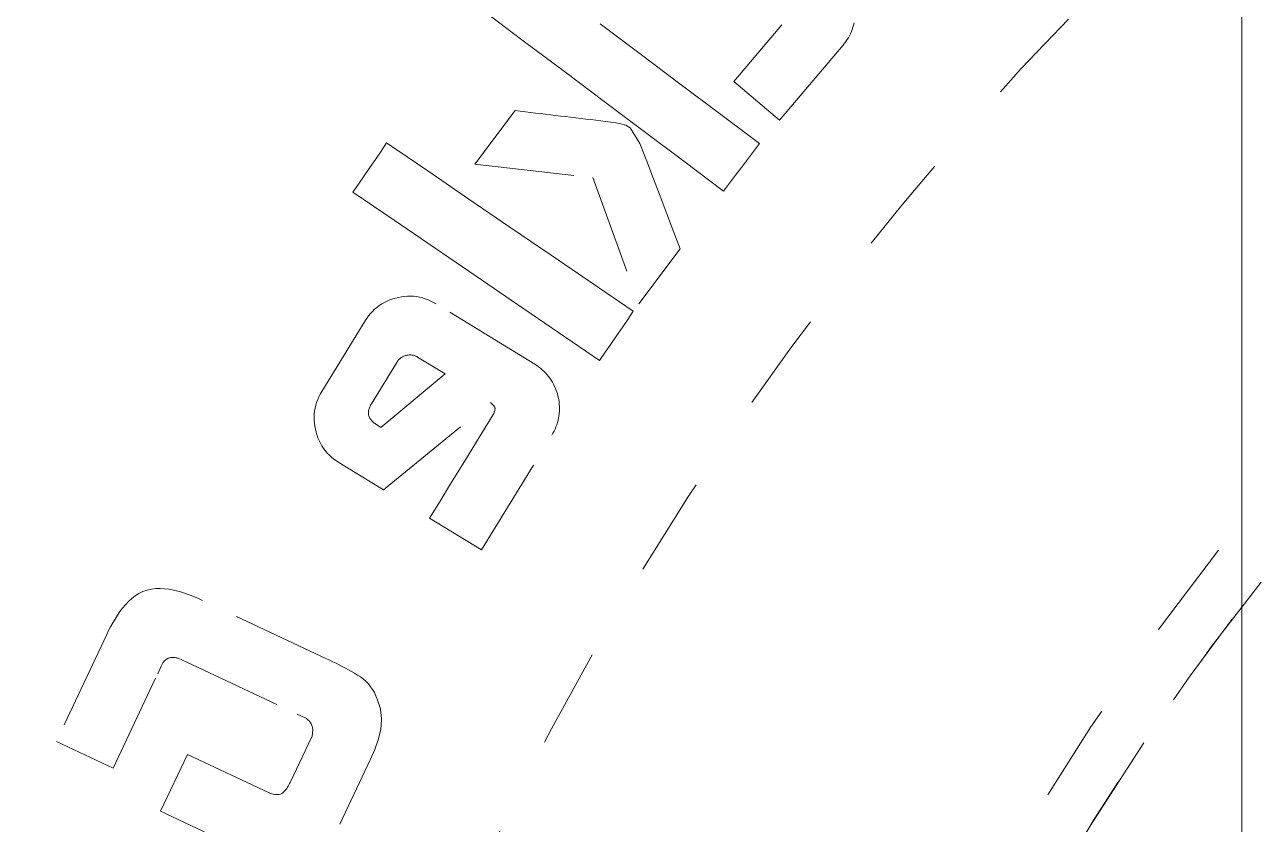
# Model space of a CAD drawing. Header units: millimetres. Extents: x -50460 to 50460, y -35640 to 35640.
# Drawn here: x -33426.97 to -33414.56, y 25858.36 to 25866.4 of the extents above; entities that cross this region are included whole.
import ezdxf

# ---------------------------------------------------------------- set-up
doc = ezdxf.new("R2010")
doc.units = ezdxf.units.MM
doc.linetypes.add('虚线', pattern=[2, 1, -1])
for name, color, linetype, lineweight in [('EB0', 7, 'Continuous', 15), ('尺寸线层', 4, 'Continuous', 18), ('粗实线层', 7, 'Continuous', 15), ('粗实线层_1', 7, 'Continuous', 15), ('细实线层', 3, 'Continuous', 18), ('虚线层', 100, '虚线', 18)]:
    doc.layers.add(name, color=color, linetype=linetype, lineweight=lineweight)

# ---------------------------------------------------------------- blocks, each defined once
blk = doc.blocks.new('*X1021')
at = {"layer": '虚线层', "linetype": '虚线', "lineweight": 18}
for p, q in [((13.89538383483887, 64.58030700683594), (14.29501724243164, 64.27989196777344)), ((15.45441246032715, 64.15865135192871), (15.0546703338623, 64.45892143249512)), ((16.87769115644915, 64.4512574268083), (16.3952616553579, 63.88206002984589)), ((16.87769115644915, 64.4512574268083), (16.87769115644915, 64.4512574268083)), ((17.57736968994141, 64.38203048706055), (17.58550071716309, 64.40341377258301)), ((17.58550071716309, 64.40341377258301), (17.59266090393066, 64.42514991760254)), ((17.59266090393066, 64.42514991760254), (17.59890747070312, 64.44715881347656)), ((17.59890747070312, 64.44715881347656), (17.60413932800293, 64.46942710876465)), ((14.29501724243164, 64.27989196777344), (14.69501686096191, 63.97996139526367)), ((17.50764083862305, 64.26432609558105), (17.52152824401855, 64.2824935913086)), ((17.52152824401855, 64.2824935913086), (17.53455924987793, 64.3012809753418)), ((17.53455924987793, 64.3012809753418), (17.54664421081543, 64.32071304321289)), ((17.54664421081543, 64.32071304321289), (17.55785369873047, 64.34066963195801)), ((17.55785369873047, 64.34066963195801), (17.56814384460449, 64.36110496520996)), ((17.56814384460449, 64.36110496520996), (17.57736968994141, 64.38203048706055)), ((15.85428237915039, 63.85854911804199), (15.45441246032715, 64.15865135192871)), ((16.85426382455626, 63.49290601682878), (17.49330937770719, 64.24648519253242)), ((17.49330902099609, 64.24648475646973), (17.50764083862305, 64.26432609558105)), ((17.49330937770719, 64.24648519253242), (17.49330937770719, 64.24648519253242)), ((14.69501686096191, 63.97996139526367), (15.09475898742676, 63.67969131469727)), ((16.25398063659668, 63.55821800231934), (15.85428237915039, 63.85854911804199)), ((16.3952616553579, 63.88206002984589), (16.85426382455626, 63.49290601682878)), ((16.3952616553579, 63.88206002984589), (16.3952616553579, 63.88206002984589)), ((15.09475898742676, 63.67969131469727), (15.49462890625, 63.37959098815918)), ((14.20167474843038, 63.58898451625646), (13.79646867468546, 63.0492882038925)), ((14.20167474843038, 63.58898451625646), (14.20167474843038, 63.58898451625646)), ((14.25221824645996, 63.58272361755371), (14.20167541503906, 63.58898544311523)), ((14.30277252197266, 63.57654762268066), (14.25221824645996, 63.58272361755371)), ((14.35333633422852, 63.57046699523926), (14.30277252197266, 63.57654762268066)), ((14.40389251708984, 63.56430816650391), (14.35333633422852, 63.57046699523926)), ((14.45444488525391, 63.5581169128418), (14.40389251708984, 63.56430816650391)), ((14.50501823425293, 63.55210876464844), (14.45444488525391, 63.5581169128418)), ((14.55558776855469, 63.54606437683105), (14.50501823425293, 63.55210876464844)), ((14.60614585876465, 63.53992462158203), (14.55558776855469, 63.54606437683105)), ((14.6567268371582, 63.53397750854492), (14.60614585876465, 63.53992462158203)), ((16.65373611450195, 63.25796508789062), (16.25398063659668, 63.55821800231934)), ((14.70729637145996, 63.52793502807617), (14.6567268371582, 63.53397750854492)), ((14.75787925720215, 63.52199363708496), (14.70729637145996, 63.52793502807617)), ((14.80847358703613, 63.51617050170898), (14.75787925720215, 63.52199363708496)), ((14.85903739929199, 63.51007461547852), (14.80847358703613, 63.51617050170898)), ((14.90961456298828, 63.50409126281738), (14.85903739929199, 63.51007461547852)), ((14.96021270751953, 63.49828338623047), (14.90961456298828, 63.50409126281738)), ((15.01075172424316, 63.49200439453125), (14.96021270751953, 63.49828338623047)), ((15.06124305725098, 63.48533630371094), (15.01075172424316, 63.49200439453125)), ((15.11176109313965, 63.47887229919434), (15.06124305725098, 63.48533630371094)), ((15.1622371673584, 63.47209167480469), (15.11176109313965, 63.47887229919434)), ((15.21260452270508, 63.46455192565918), (15.1622371673584, 63.47209167480469)), ((15.26262092590332, 63.45497512817383), (15.21260452270508, 63.46455192565918)), ((15.31157493591309, 63.44079399108887), (15.26262092590332, 63.45497512817383)), ((15.35612106323242, 63.41631698608398), (15.31157493591309, 63.44079399108887)), ((15.45299911499023, 63.25652885437012), (15.35612106323242, 63.41631698608398)), ((15.35612160310848, 63.41631640345804), (15.35612160310848, 63.41631640345804)), ((16.85426382455626, 63.49290601682878), (16.85426382455626, 63.49290601682878)), ((15.49462890625, 63.37959098815918), (15.89432716369629, 63.07925987243652)), ((12.8532600402832, 63.18086814880371), (12.79673957824707, 63.09861373901367)), ((12.9090690612793, 63.26359367370605), (12.8532600402832, 63.18086814880371)), ((12.90906903952418, 63.26359410077566), (12.90906903952418, 63.26359410077566)), ((13.32224655151367, 62.98223114013672), (12.9090690612793, 63.26359367370605)), ((15.5230598449707, 63.0811939239502), (15.45299911499023, 63.25652885437012)), ((16.5340461730957, 63.09816741943359), (16.59421539306641, 63.17782592773438)), ((16.59421539306641, 63.17782592773438), (16.65373611450195, 63.25796508789062)), ((16.65373548596108, 63.2579649934778), (16.65373548596108, 63.2579649934778)), ((12.79673957824707, 63.09861373901367), (12.74039840698242, 63.01624298095703)), ((13.79646867468546, 63.0492882038925), (14.98041661395109, 62.91609948371843)), ((13.79646867468546, 63.0492882038925), (13.79646867468546, 63.0492882038925)), ((15.58982849121094, 62.90457344055176), (15.5230598449707, 63.0811939239502)), ((15.89432716369629, 63.07925987243652), (16.29408264160156, 62.77900695800781)), ((16.47390937805176, 63.01848602294922), (16.5340461730957, 63.09816741943359)), ((12.68426704406738, 62.9337272644043), (12.62829780578613, 62.85109901428223)), ((12.74039840698242, 63.01624298095703), (12.68426704406738, 62.9337272644043)), ((13.73484230041504, 62.70001411437988), (13.32224655151367, 62.98223114013672)), ((14.98041661395109, 62.91609948371843), (15.44419101742096, 61.6471190064949)), ((14.98041661395109, 62.91609948371843), (14.98041661395109, 62.91609948371843)), ((16.35406684875488, 62.85880088806152), (16.41391563415527, 62.93869781494141)), ((16.41391563415527, 62.93869781494141), (16.47390937805176, 63.01848602294922)), ((12.62829780578613, 62.85109901428223), (12.57154273986816, 62.76901626586914)), ((15.65628623962402, 62.72783470153809), (15.58982849121094, 62.90457344055176)), ((16.29408264160156, 62.77900695800781), (16.35406684875488, 62.85880088806152)), ((12.57154192455346, 62.76901709426602), (12.57154192455346, 62.76901709426602)), ((12.57154273986816, 62.76901626586914), (12.98472023010254, 62.48765563964844)), ((14.14790344238281, 62.41848182678223), (13.73484230041504, 62.70001411437988)), ((15.72318458557129, 62.55125999450684), (15.65628623962402, 62.72783470153809)), ((16.2940825575497, 62.77900620822766), (16.2940825575497, 62.77900620822766)), ((15.79054641723633, 62.37486267089844), (15.72318458557129, 62.55125999450684)), ((12.98472023010254, 62.48765563964844), (13.39731407165527, 62.2054386138916)), ((14.56092834472656, 62.13689613342285), (14.14790344238281, 62.41848182678223)), ((15.85807418823242, 62.19852828979492), (15.79054641723633, 62.37486267089844)), ((13.39731407165527, 62.2054386138916), (13.81037521362305, 61.92390441894531)), ((15.44419101742096, 61.6471190064949), (15.85807388076501, 62.19852898480167)), ((15.85807388076501, 62.19852898480167), (15.85807388076501, 62.19852898480167)), ((14.97389793395996, 61.8552303314209), (14.56092834472656, 62.13689613342285)), ((13.81037521362305, 61.92390441894531), (14.2234001159668, 61.64231872558594)), ((15.38672637939453, 61.57335472106934), (14.97389793395996, 61.8552303314209)), ((12.91496658325195, 61.67527389526367), (12.88773536682129, 61.66213607788086)), ((12.94288444519043, 61.6868724822998), (12.91496658325195, 61.67527389526367)), ((12.97136878967285, 61.69698524475098), (12.94288444519043, 61.6868724822998)), ((13.00034141540527, 61.70560455322266), (12.97136878967285, 61.69698524475098)), ((13.02972602844238, 61.71272087097168), (13.00034141540527, 61.70560455322266)), ((13.05944442749023, 61.71825218200684), (13.02972602844238, 61.71272087097168)), ((13.08942985534668, 61.72204971313477), (13.05944442749023, 61.71825218200684)), ((13.11958885192871, 61.72417068481445), (13.08942985534668, 61.72204971313477)), ((13.14981842041016, 61.72467231750488), (13.11958885192871, 61.72417068481445)), ((13.18000984191895, 61.72330284118652), (13.14981842041016, 61.72467231750488)), ((13.21005439758301, 61.71994400024414), (13.18000984191895, 61.72330284118652)), ((13.23983955383301, 61.71473121643066), (13.21005439758301, 61.71994400024414)), ((13.26921653747559, 61.70761871337891), (13.23983955383301, 61.71473121643066)), ((13.29805946350098, 61.69858551025391), (13.26921653747559, 61.70761871337891)), ((13.32636260986328, 61.68792915344238), (13.29805946350098, 61.69858551025391)), ((13.35401916503906, 61.67572593688965), (13.32636260986328, 61.68792915344238)), ((13.38083839416504, 61.66182327270508), (13.35401916503906, 61.67572593688965)), ((12.74658966064453, 61.54974365234375), (12.72750663757324, 61.52629280090332)), ((12.76719093322754, 61.57187080383301), (12.74658966064453, 61.54974365234375)), ((12.78911781311035, 61.59268188476562), (12.76719093322754, 61.57187080383301)), ((12.81216049194336, 61.61224746704102), (12.78911781311035, 61.59268188476562)), ((12.83626556396484, 61.63049125671387), (12.81216049194336, 61.61224746704102)), ((12.8614501953125, 61.64721870422363), (12.83626556396484, 61.63049125671387)), ((12.88773536682129, 61.66213607788086), (12.8614501953125, 61.64721870422363)), ((13.4071159362793, 61.64686393737793), (13.38083839416504, 61.66182327270508)), ((14.39713768220099, 61.04035609174753), (13.40711599022325, 61.64686368394177)), ((13.40711599022325, 61.64686368394177), (13.40711599022325, 61.64686368394177)), ((14.2234001159668, 61.64231872558594), (14.63637161254883, 61.36065292358398)), ((15.33170318603516, 61.4901123046875), (15.38672637939453, 61.57335472106934)), ((15.38672630632936, 61.57335548906121), (15.38672630632936, 61.57335548906121)), ((15.44419101742096, 61.6471190064949), (15.44419101742096, 61.6471190064949)), ((12.69345004661591, 61.4763647685395), (12.25830904878967, 60.76616954077326)), ((12.69345004661591, 61.4763647685395), (12.69345004661591, 61.4763647685395)), ((12.70999908447266, 61.50166702270508), (12.69345092773438, 61.47636413574219)), ((12.72750663757324, 61.52629280090332), (12.70999908447266, 61.50166702270508)), ((15.27497673034668, 61.40799140930176), (15.33170318603516, 61.4901123046875)), ((14.63637161254883, 61.36065292358398), (15.0492000579834, 61.07877922058105)), ((15.16159629821777, 61.24371528625488), (15.21805572509766, 61.32600402832031)), ((15.21805572509766, 61.32600402832031), (15.27497673034668, 61.40799140930176)), ((15.10561752319336, 61.16109657287598), (15.16159629821777, 61.24371528625488)), ((12.75679061061237, 60.64426064706277), (13.01102054554212, 61.05901118936163)), ((13.01102054554212, 61.05901118936163), (13.01102054554212, 61.05901118936163)), ((13.01102066040039, 61.05901145935059), (13.01608085632324, 61.06627655029297)), ((13.01608085632324, 61.06627655029297), (13.02127456665039, 61.07343101501465)), ((13.02127456665039, 61.07343101501465), (13.0267333984375, 61.08036613464355)), ((13.0267333984375, 61.08036613464355), (13.03258514404297, 61.08697509765625)), ((13.03258514404297, 61.08697509765625), (13.03886604309082, 61.09320068359375)), ((13.03886604309082, 61.09320068359375), (13.0455322265625, 61.09902763366699)), ((13.0455322265625, 61.09902763366699), (13.05253982543945, 61.10444641113281)), ((13.05253982543945, 61.10444641113281), (13.05985069274902, 61.10943984985352)), ((13.05985069274902, 61.10943984985352), (13.06744003295898, 61.11398696899414)), ((13.06744003295898, 61.11398696899414), (13.07528495788574, 61.1180591583252)), ((13.07528495788574, 61.1180591583252), (13.08336067199707, 61.12164497375488)), ((13.08336067199707, 61.12164497375488), (13.09163475036621, 61.12476348876953)), ((13.09163475036621, 61.12476348876953), (13.10006713867188, 61.12744903564453)), ((13.10006713867188, 61.12744903564453), (13.10862159729004, 61.12973403930664)), ((13.10862159729004, 61.12973403930664), (13.11726951599121, 61.13161849975586)), ((13.11726951599121, 61.13161849975586), (13.12599563598633, 61.13305854797363)), ((13.12599563598633, 61.13305854797363), (13.13478088378906, 61.13400840759277)), ((13.13478088378906, 61.13400840759277), (13.14361190795898, 61.13442611694336)), ((13.14361190795898, 61.13442611694336), (13.15245628356934, 61.1342945098877)), ((13.15245628356934, 61.1342945098877), (13.16128158569336, 61.13360404968262)), ((13.16128158569336, 61.13360404968262), (13.17005348205566, 61.13234901428223)), ((13.17005348205566, 61.13234901428223), (13.1787223815918, 61.1305103302002)), ((13.1787223815918, 61.1305103302002), (13.18722534179688, 61.12807083129883)), ((13.18722534179688, 61.12807083129883), (13.19550514221191, 61.1250114440918)), ((13.19550514221191, 61.1250114440918), (13.20355415344238, 61.12140083312988)), ((13.20355415344238, 61.12140083312988), (13.21144866943359, 61.1174144744873)), ((13.21144866943359, 61.1174144744873), (13.21926307678223, 61.11324119567871)), ((13.21926349564455, 61.11324112428701), (13.21926349564455, 61.11324112428701)), ((13.21926349564455, 61.11324112428701), (13.49648692297342, 60.94360988784319)), ((15.04919919135864, 61.07877848255157), (15.04919919135864, 61.07877848255157)), ((15.0492000579834, 61.07877922058105), (15.10561752319336, 61.16109657287598)), ((13.49648692297342, 60.94360988784319), (12.8531029750302, 60.40695045183384)), ((13.49648692297342, 60.94360988784319), (13.49648692297342, 60.94360988784319)), ((14.39713768220099, 61.04035609174753), (14.39713768220099, 61.04035609174753)), ((14.41667556762695, 61.02766227722168), (14.39713859558105, 61.04035568237305)), ((14.43589210510254, 61.01451873779297), (14.41667556762695, 61.02766227722168)), ((14.45448875427246, 61.00051116943359), (14.43589210510254, 61.01451873779297)), ((14.47236251831055, 60.98556327819824), (14.45448875427246, 61.00051116943359)), ((14.48950958251953, 60.96978759765625), (14.47236251831055, 60.98556327819824)), ((14.50590896606445, 60.9532470703125), (14.48950958251953, 60.96978759765625)), ((14.52152442932129, 60.93596839904785), (14.50590896606445, 60.9532470703125)), ((14.53632164001465, 60.9179801940918), (14.52152442932129, 60.93596839904785)), ((14.55027961730957, 60.89932823181152), (14.53632164001465, 60.9179801940918)), ((14.56335639953613, 60.88005065917969), (14.55027961730957, 60.89932823181152)), ((14.57548713684082, 60.86016654968262), (14.56335639953613, 60.88005065917969)), ((14.58661651611328, 60.83970260620117), (14.57548713684082, 60.86016654968262)), ((14.59672355651855, 60.8187141418457), (14.58661651611328, 60.83970260620117)), ((14.60581016540527, 60.79726982116699), (14.59672355651855, 60.8187141418457)), ((12.21743392944336, 60.68535804748535), (12.20697975158691, 60.65700721740723)), ((12.2296314239502, 60.71300506591797), (12.21743392944336, 60.68535804748535)), ((12.24347877502441, 60.73984336853027), (12.2296314239502, 60.71300506591797)), ((12.25830841064453, 60.76616859436035), (12.24347877502441, 60.73984336853027)), ((12.25830904878967, 60.76616954077326), (12.25830904878967, 60.76616954077326)), ((14.61394500732422, 60.77544212341309), (14.60581016540527, 60.79726982116699)), ((14.6212043762207, 60.75330924987793), (14.61394500732422, 60.77544212341309)), ((14.62760162353516, 60.73091316223145), (14.6212043762207, 60.75330924987793)), ((14.63311004638672, 60.70828056335449), (14.62760162353516, 60.73091316223145)), ((14.63768005371094, 60.68543815612793), (14.63311004638672, 60.70828056335449)), ((14.6412410736084, 60.66242408752441), (14.63768005371094, 60.68543815612793)), ((12.18594169616699, 60.56895065307617), (12.18268013000488, 60.53891181945801)), ((12.19117164611816, 60.59870719909668), (12.18594169616699, 60.56895065307617)), ((12.19823837280273, 60.62808609008789), (12.19117164611816, 60.59870719909668)), ((12.20697975158691, 60.65700721740723), (12.19823837280273, 60.62808609008789)), ((12.7269115447998, 60.54918479919434), (12.72697257995605, 60.55838203430176)), ((12.72697257995605, 60.55838203430176), (12.72771453857422, 60.56754112243652)), ((12.72771453857422, 60.56754112243652), (12.72908401489258, 60.57662963867188)), ((12.72908401489258, 60.57662963867188), (12.73103141784668, 60.58561325073242)), ((12.73103141784668, 60.58561325073242), (12.73350715637207, 60.59446334838867)), ((12.73350715637207, 60.59446334838867), (12.73647689819336, 60.60315895080566)), ((12.73647689819336, 60.60315895080566), (12.73990631103516, 60.6116771697998)), ((12.73990631103516, 60.6116771697998), (12.74374961853027, 60.62000465393066)), ((12.74374961853027, 60.62000465393066), (12.74791717529297, 60.62817764282227)), ((12.74791717529297, 60.62817764282227), (12.75230026245117, 60.63624382019043)), ((12.75230026245117, 60.63624382019043), (12.75679016113281, 60.64426040649414)), ((12.75679061061237, 60.64426064706277), (12.75679061061237, 60.64426064706277)), ((12.87739798588154, 59.77918472515375), (13.9528860552964, 60.65510663404712)), ((13.9528860552964, 60.65510663404712), (13.9528860552964, 60.65510663404712)), ((13.9528865814209, 60.65510749816895), (13.95652389526367, 60.65203857421875)), ((13.95652389526367, 60.65203857421875), (13.9598503112793, 60.64862060546875)), ((13.9598503112793, 60.64862060546875), (13.96318244934082, 60.64520263671875)), ((13.96318244934082, 60.64520263671875), (13.96661949157715, 60.64189910888672)), ((13.96661949157715, 60.64189910888672), (13.97012710571289, 60.63867950439453)), ((13.97012710571289, 60.63867950439453), (13.97366905212402, 60.63550758361816)), ((13.97366905212402, 60.63550758361816), (13.97720146179199, 60.63232803344727)), ((13.97720146179199, 60.63232803344727), (13.98068046569824, 60.62907600402832)), ((13.98068046569824, 60.62907600402832), (13.98406600952148, 60.62569046020508)), ((13.98406600952148, 60.62569046020508), (13.98730087280273, 60.62211036682129)), ((13.98730087280273, 60.62211036682129), (13.99029350280762, 60.61831855773926)), ((13.99098205566406, 60.5588207244873), (13.98909187316895, 60.5544605255127)), ((13.99029350280762, 60.61831855773926), (13.9929313659668, 60.61430931091309)), ((13.99269676208496, 60.56325340270996), (13.99098205566406, 60.5588207244873)), ((13.99421691894531, 60.56776428222656), (13.99269676208496, 60.56325340270996)), ((13.9929313659668, 60.61430931091309), (13.99509811401367, 60.61007881164551)), ((13.99552345275879, 60.57234954833984), (13.99421691894531, 60.56776428222656)), ((13.99509811401367, 60.61007881164551), (13.9966926574707, 60.60562324523926)), ((13.99660110473633, 60.57700538635254), (13.99552345275879, 60.57234954833984)), ((13.99743270874023, 60.58172798156738), (13.99660110473633, 60.57700538635254)), ((13.9966926574707, 60.60562324523926), (13.99770355224609, 60.60097503662109)), ((13.99800109863281, 60.58651733398438), (13.99743270874023, 60.58172798156738)), ((13.99770355224609, 60.60097503662109), (13.99820899963379, 60.59619903564453)), ((13.99828338623047, 60.59135818481445), (13.99800109863281, 60.58651733398438)), ((13.99820899963379, 60.59619903564453), (13.99828338623047, 60.59135818481445)), ((14.64376831054688, 60.63927268981934), (14.6412410736084, 60.66242408752441)), ((14.64356231689453, 60.5462474822998), (14.64545059204102, 60.56945037841797)), ((14.64533805847168, 60.61602783203125), (14.64376831054688, 60.63927268981934)), ((14.64597320556641, 60.59273147583008), (14.64533805847168, 60.61602783203125)), ((14.64545059204102, 60.56945037841797), (14.64597320556641, 60.59273147583008)), ((12.18268013000488, 60.53891181945801), (12.18134307861328, 60.50872230529785)), ((12.18134307861328, 60.50872230529785), (12.18190956115723, 60.478515625)), ((12.18190956115723, 60.478515625), (12.18434143066406, 60.44840240478516)), ((12.18434143066406, 60.44840240478516), (12.18838691711426, 60.41845512390137)), ((12.72758102416992, 60.54000663757324), (12.7269115447998, 60.54918479919434)), ((12.72903060913086, 60.53092956542969), (12.72758102416992, 60.54000663757324)), ((12.73130035400391, 60.52202987670898), (12.72903060913086, 60.53092956542969)), ((12.73436164855957, 60.51336097717285), (12.73130035400391, 60.52202987670898)), ((12.73811531066895, 60.50496101379395), (12.73436164855957, 60.51336097717285)), ((12.74246788024902, 60.49685668945312), (12.73811531066895, 60.50496101379395)), ((12.74735641479492, 60.48907661437988), (12.74246788024902, 60.49685668945312)), ((12.75274276733398, 60.48163223266602), (12.74735641479492, 60.48907661437988)), ((12.75858879089355, 60.47454452514648), (12.75274276733398, 60.48163223266602)), ((12.76485443115234, 60.46782112121582), (12.75858879089355, 60.47454452514648)), ((12.77149391174316, 60.46146583557129), (12.76485443115234, 60.46782112121582)), ((12.7784595489502, 60.45547866821289), (12.77149391174316, 60.46146583557129)), ((12.78570175170898, 60.44985008239746), (12.7784595489502, 60.45547866821289)), ((12.79315567016602, 60.44450378417969), (12.78570175170898, 60.44985008239746)), ((12.80075073242188, 60.43934631347656), (12.79315567016602, 60.44450378417969)), ((12.80841827392578, 60.43428230285645), (12.80075073242188, 60.43934631347656)), ((12.80841750865511, 60.43428233903978), (12.80841750865511, 60.43428233903978)), ((12.8531029750302, 60.40695045183384), (12.80841750865511, 60.43428233903978)), ((13.97544479370117, 60.52929306030273), (13.86983871459961, 60.3568229675293)), ((13.97786712646484, 60.53342437744141), (13.97544479370117, 60.52929306030273)), ((13.97544570823084, 60.52929318502356), (13.97544570823084, 60.52929318502356)), ((13.98026275634766, 60.53756713867188), (13.97786712646484, 60.53342437744141)), ((13.98260879516602, 60.5417308807373), (13.98026275634766, 60.53756713867188)), ((13.98487854003906, 60.54592704772949), (13.98260879516602, 60.5417308807373)), ((13.9870491027832, 60.55016708374023), (13.98487854003906, 60.54592704772949)), ((13.98909187316895, 60.5544605255127), (13.9870491027832, 60.55016708374023)), ((14.61008262634277, 60.41101264953613), (14.61831474304199, 60.43282508850098)), ((14.61831474304199, 60.43282508850098), (14.62566375732422, 60.45493125915527)), ((14.62566375732422, 60.45493125915527), (14.63179397583008, 60.47738265991211)), ((14.63179397583008, 60.47738265991211), (14.63664054870605, 60.50016021728516)), ((14.63664054870605, 60.50016021728516), (14.6405200958252, 60.52314567565918)), ((14.6405200958252, 60.52314567565918), (14.64356231689453, 60.5462474822998)), ((12.18838691711426, 60.41845512390137), (12.19389533996582, 60.38874626159668)), ((12.19389533996582, 60.38874626159668), (12.20097923278809, 60.35938262939453)), ((12.20097923278809, 60.35938262939453), (12.20963096618652, 60.3304328918457)), ((12.20963096618652, 60.3304328918457), (12.21972274780273, 60.30194664001465)), ((12.8531029750302, 60.40695045183384), (12.8531029750302, 60.40695045183384)), ((13.86983871459961, 60.3568229675293), (13.76431083679199, 60.18430328369141)), ((13.86221360410855, 59.17571400931774), (14.56807043707522, 60.32799166658515)), ((14.56807043707522, 60.32799166658515), (14.56807043707522, 60.32799166658515)), ((14.56807136535645, 60.3279914855957), (14.57977104187012, 60.34814643859863)), ((14.57977104187012, 60.34814643859863), (14.59092330932617, 60.36858177185059)), ((14.59092330932617, 60.36858177185059), (14.60103034973145, 60.3895435333252)), ((14.60103034973145, 60.3895435333252), (14.61008262634277, 60.41101264953613)), ((12.21972274780273, 60.30194664001465), (12.23138236999512, 60.27407836914062)), ((12.23138236999512, 60.27407836914062), (12.24477958679199, 60.24699974060059)), ((12.24477958679199, 60.24699974060059), (12.25976371765137, 60.22075462341309)), ((12.25976371765137, 60.22075462341309), (12.27627182006836, 60.19544982910156)), ((12.27627182006836, 60.19544982910156), (12.29441452026367, 60.17129135131836)), ((13.76431083679199, 60.18430328369141), (13.6585521697998, 60.01192474365234)), ((12.29441452026367, 60.17129135131836), (12.31406211853027, 60.14833450317383)), ((12.31406211853027, 60.14833450317383), (12.33501815795898, 60.1265697479248)), ((12.33501815795898, 60.1265697479248), (12.35721969604492, 60.1060676574707)), ((12.35721969604492, 60.1060676574707), (12.38064765930176, 60.08698272705078)), ((12.38064765930176, 60.08698272705078), (12.40524673461914, 60.0694694519043)), ((12.40524673461914, 60.0694694519043), (12.43054389953613, 60.05293655395508)), ((12.43054332210158, 60.05293743665243), (12.87739798588154, 59.77918472515375)), ((12.43054332210158, 60.05293743665243), (12.43054332210158, 60.05293743665243)), ((13.6585521697998, 60.01192474365234), (13.55273818969727, 59.83957862854004)), ((13.55273818969727, 59.83957862854004), (13.44743537902832, 59.66692161560059)), ((12.87739798588154, 59.77918472515375), (12.87739798588154, 59.77918472515375)), ((13.44743537902832, 59.66692161560059), (13.34160614013672, 59.49458694458008)), ((13.34160622883064, 59.49458602667437), (13.86221360410855, 59.17571400931774)), ((13.34160622883064, 59.49458602667437), (13.34160622883064, 59.49458602667437)), ((13.86221360410855, 59.17571400931774), (13.86221360410855, 59.17571400931774)), ((10.38491058349609, 58.71435546875), (10.34988021850586, 58.68709564208984)), ((10.42250061035156, 58.73799324035645), (10.38491058349609, 58.71435546875)), ((10.46232604980469, 58.7576732635498), (10.42250061035156, 58.73799324035645)), ((10.50419235229492, 58.77239608764648), (10.46232604980469, 58.7576732635498)), ((10.54756164550781, 58.78200531005859), (10.50419235229492, 58.77239608764648)), ((10.59165191650391, 58.78725051879883), (10.54756164550781, 58.78200531005859)), ((10.63603591918945, 58.78839302062988), (10.59165191650391, 58.78725051879883)), ((10.68037033081055, 58.7859058380127), (10.63603591918945, 58.78839302062988)), ((10.72442245483398, 58.78037071228027), (10.68037033081055, 58.7859058380127)), ((10.76808929443359, 58.7723274230957), (10.72442245483398, 58.78037071228027)), ((10.81128311157227, 58.7620735168457), (10.76808929443359, 58.7723274230957)), ((10.85396003723145, 58.74985313415527), (10.81128311157227, 58.7620735168457)), ((10.89617156982422, 58.73608207702637), (10.85396003723145, 58.74985313415527)), ((10.93794250488281, 58.72103881835938), (10.89617156982422, 58.73608207702637)), ((10.97919845581055, 58.70466613769531), (10.93794250488281, 58.72103881835938)), ((11.01994132995605, 58.68706321716309), (10.97919845581055, 58.70466613769531)), ((10.25793075561523, 58.59097862243652), (10.23116683959961, 58.55554389953613)), ((10.28647613525391, 58.62496757507324), (10.25793075561523, 58.59097862243652)), ((10.3171501159668, 58.65706443786621), (10.28647613525391, 58.62496757507324)), ((10.34988021850586, 58.68709564208984), (10.3171501159668, 58.65706443786621)), ((11.06041526794434, 58.66880798339844), (11.01994132995605, 58.68706321716309)), ((12.30596753858845, 58.08269151412242), (11.06041439324326, 58.66880865078565)), ((11.06041439324326, 58.66880865078565), (11.06041439324326, 58.66880865078565)), ((10.18178939819336, 58.48177337646484), (10.15926361083984, 58.44351768493652)), ((10.20577239990234, 58.51912498474121), (10.18178939819336, 58.48177337646484)), ((10.23116683959961, 58.55554389953613), (10.20577239990234, 58.51912498474121)), ((10.09815842795069, 58.32520778310572), (9.592735434460337, 57.25058739264932)), ((10.09815842795069, 58.32520778310572), (10.09815842795069, 58.32520778310572)), ((10.11783599853516, 58.36500072479248), (10.09815979003906, 58.32520771026611)), ((10.13803863525391, 58.4045238494873), (10.11783599853516, 58.36500072479248)), ((10.15926361083984, 58.44351768493652), (10.13803863525391, 58.4045238494873)), ((10.68967437744141, 58.07122039794922), (10.6960563659668, 58.07585906982422)), ((10.6960563659668, 58.07585906982422), (10.7027416229248, 58.08005237579346)), ((10.7027416229248, 58.08005237579346), (10.70969009399414, 58.08379936218262)), ((10.70969009399414, 58.08379936218262), (10.71687316894531, 58.08706855773926)), ((10.71687316894531, 58.08706855773926), (10.72427177429199, 58.08980274200439)), ((10.72427177429199, 58.08980274200439), (10.73185348510742, 58.09197044372559)), ((10.73185348510742, 58.09197044372559), (10.73957443237305, 58.09360885620117)), ((10.73957443237305, 58.09360885620117), (10.74738502502441, 58.09476947784424)), ((10.74738502502441, 58.09476947784424), (10.7552433013916, 58.09548282623291)), ((10.7552433013916, 58.09548282623291), (10.76312637329102, 58.09574699401855)), ((10.76312637329102, 58.09574699401855), (10.77101135253906, 58.09555625915527)), ((10.77101135253906, 58.09555625915527), (10.77887535095215, 58.09492874145508)), ((10.77887535095215, 58.09492874145508), (10.78669929504395, 58.09390354156494)), ((10.78669929504395, 58.09390354156494), (10.79446411132812, 58.09252452850342)), ((10.79446411132812, 58.09252452850342), (10.80216598510742, 58.09085559844971)), ((10.80216598510742, 58.09085559844971), (10.8098258972168, 58.08899116516113)), ((10.8098258972168, 58.08899116516113), (10.81746482849121, 58.08702945709229)), ((10.817464284788, 58.08702990891834), (10.90249682274589, 58.04711667681477)), ((10.817464284788, 58.08702990891834), (10.817464284788, 58.08702990891834)), ((12.33784484863281, 58.06754398345947), (12.30596733093262, 58.08269119262695)), ((12.30596753858845, 58.08269151412242), (12.30596753858845, 58.08269151412242)), ((10.61052285312326, 57.93214921477556), (10.646965369393, 58.00893880262811)), ((10.646965369393, 58.00893880262811), (10.6591128748114, 58.03540301087196)), ((10.646965369393, 58.00893880262811), (10.646965369393, 58.00893880262811)), ((10.65911293029785, 58.03540325164795), (10.6634521484375, 58.04199981689453)), ((10.6591128748114, 58.03540301087196), (10.6591128748114, 58.03540301087196)), ((10.6634521484375, 58.04199981689453), (10.66794395446777, 58.04847812652588)), ((10.66794395446777, 58.04847812652588), (10.67274856567383, 58.05471992492676)), ((10.67274856567383, 58.05471992492676), (10.67798233032227, 58.06062126159668)), ((10.67798233032227, 58.06062126159668), (10.68363761901855, 58.06613349914551)), ((10.68363761901855, 58.06613349914551), (10.68967437744141, 58.07122039794922)), ((10.90249682274589, 58.04711667681477), (12.01139053207589, 57.52564162258204)), ((10.90249682274589, 58.04711667681477), (10.90249682274589, 58.04711667681477)), ((12.36968421936035, 58.05231761932373), (12.33784484863281, 58.06754398345947)), ((12.40144729614258, 58.03693103790283), (12.36968421936035, 58.05231761932373)), ((12.43309020996094, 58.02130031585693), (12.40144729614258, 58.03693103790283)), ((12.46456909179688, 58.00534248352051), (12.43309020996094, 58.02130031585693)), ((12.4958438873291, 57.98898601531982), (12.46456909179688, 58.00534248352051)), ((12.52688217163086, 57.97218608856201), (12.4958438873291, 57.98898601531982)), ((12.55768013000488, 57.95495319366455), (12.52688217163086, 57.97218608856201)), ((12.58831214904785, 57.93741512298584), (12.55768013000488, 57.95495319366455)), ((10.1636681893433, 56.98204075490503), (10.61052285312326, 57.93214921477556)), ((10.61052285312326, 57.93214921477556), (10.61052285312326, 57.93214921477556)), ((12.61850547790527, 57.91914844512939), (12.58831214904785, 57.93741512298584)), ((12.64778137207031, 57.89943408966064), (12.61850547790527, 57.91914844512939)), ((12.6761302947998, 57.87840938568115), (12.64778137207031, 57.89943408966064)), ((12.70261001586914, 57.8550329208374), (12.6761302947998, 57.87840938568115)), ((12.72670364379883, 57.82923984527588), (12.70261001586914, 57.8550329208374)), ((12.74851036071777, 57.80146217346191), (12.72670364379883, 57.82923984527588)), ((12.76853370666504, 57.77233791351318), (12.74851036071777, 57.80146217346191)), ((12.7864875793457, 57.7419605255127), (12.76853370666504, 57.77233791351318)), ((12.80202484130859, 57.71030139923096), (12.7864875793457, 57.7419605255127)), ((12.816162109375, 57.67791938781738), (12.80202484130859, 57.71030139923096)), ((12.84694671630859, 57.57841110229492), (12.816162109375, 57.67791938781738)), ((12.81616276635032, 57.67791927984945), (12.81616276635032, 57.67791927984945)), ((12.85954284667969, 57.47488403320312), (12.84694671630859, 57.57841110229492)), ((12.01139053207589, 57.52564162258204), (12.09208467524149, 57.48746374839538)), ((12.01139053207589, 57.52564162258204), (12.01139053207589, 57.52564162258204)), ((12.09208467524149, 57.48746374839538), (12.10640137807059, 57.48095615620696)), ((12.09208467524149, 57.48746374839538), (12.09208467524149, 57.48746374839538)), ((12.10640137807059, 57.48095615620696), (12.10640137807059, 57.48095615620696)), ((12.10640144348145, 57.48095607757568), (12.11262512207031, 57.47576713562012)), ((12.11262512207031, 57.47576713562012), (12.11874198913574, 57.4704532623291)), ((12.11874198913574, 57.4704532623291), (12.1246337890625, 57.46489334106445)), ((12.1246337890625, 57.46489334106445), (12.13019371032715, 57.45902061462402)), ((12.13019371032715, 57.45902061462402), (12.13549995422363, 57.45290756225586)), ((12.85109901428223, 57.37121391296387), (12.85954284667969, 57.47488403320312)), ((12.13549995422363, 57.45290756225586), (12.14067459106445, 57.44668292999268)), ((12.14067459106445, 57.44668292999268), (12.14609527587891, 57.43850612640381)), ((12.14067469692964, 57.44668283733336), (12.14067469692964, 57.44668283733336)), ((12.14609527587891, 57.43850612640381), (12.15125274658203, 57.43019866943359)), ((12.15125274658203, 57.43019866943359), (12.15588188171387, 57.421630859375)), ((12.15588188171387, 57.421630859375), (12.15973663330078, 57.41268539428711)), ((12.15973663330078, 57.41268539428711), (12.16276168823242, 57.40338516235352)), ((12.16276168823242, 57.40338516235352), (12.16501808166504, 57.39383506774902)), ((12.16561508178711, 57.33543395996094), (12.16413116455078, 57.32578659057617)), ((12.16501808166504, 57.39383506774902), (12.16656875610352, 57.38414287567139)), ((12.16678047180176, 57.34511852264404), (12.16561508178711, 57.33543395996094)), ((12.16656875610352, 57.38414287567139), (12.16746711730957, 57.37439155578613)), ((12.16752433776855, 57.35485076904297), (12.16678047180176, 57.34511852264404)), ((12.16746711730957, 57.37439155578613), (12.16777038574219, 57.36461734771729)), ((12.16777038574219, 57.36461734771729), (12.16752433776855, 57.35485076904297)), ((12.82573318481445, 57.26969146728516), (12.85109901428223, 57.37121391296387)), ((9.592735434460337, 57.25058739264932), (10.1636681893433, 56.98204075490503)), ((9.592735434460337, 57.25058739264932), (9.592735434460337, 57.25058739264932)), ((12.12071808088513, 57.22195398700933), (11.9476161286002, 56.8536242690061)), ((12.1606313129887, 57.30655268549162), (12.12071808088513, 57.22195398700933)), ((12.12071808088513, 57.22195398700933), (12.12071808088513, 57.22195398700933)), ((12.16243362426758, 57.31616401672363), (12.16063117980957, 57.30655288696289)), ((12.1606313129887, 57.30655268549162), (12.1606313129887, 57.30655268549162)), ((12.16413116455078, 57.32578659057617), (12.16243362426758, 57.31616401672363)), ((12.78993606567383, 57.17130279541016), (12.82573318481445, 57.26969146728516)), ((10.90857057545509, 57.12173706726753), (10.64002393771079, 56.55080431239185)), ((11.6742972565844, 56.76165029937329), (10.90857057545509, 57.12173706726753)), ((10.90857057545509, 57.12173706726753), (10.90857057545509, 57.12173706726753)), ((12.74761581420898, 57.07531642913818), (12.78993606567383, 57.17130279541016)), ((10.1636681893433, 56.98204075490503), (10.1636681893433, 56.98204075490503)), ((12.43915625875525, 56.41978478961391), (12.74761612860311, 57.07531624297553)), ((12.74761612860311, 57.07531624297553), (12.74761612860311, 57.07531624297553)), ((11.94132804870605, 56.84085559844971), (11.93491554260254, 56.82815074920654)), ((11.94761657714844, 56.85362434387207), (11.94132804870605, 56.84085559844971)), ((11.9476161286002, 56.8536242690061), (11.9476161286002, 56.8536242690061)), ((11.74457925224851, 56.72867849894101), (11.6742972565844, 56.76165029937329)), ((11.6742972565844, 56.76165029937329), (11.6742972565844, 56.76165029937329)), ((11.75831031799316, 56.72492408752441), (11.74457931518555, 56.72867870330811)), ((11.74457925224851, 56.72867849894101), (11.74457925224851, 56.72867849894101)), ((11.77214622497559, 56.72159671783447), (11.75831031799316, 56.72492408752441)), ((11.78617668151855, 56.71912384033203), (11.77214622497559, 56.72159671783447)), ((11.80037498474121, 56.71787452697754), (11.78617668151855, 56.71912384033203)), ((11.81460762023926, 56.71817302703857), (11.80037498474121, 56.71787452697754)), ((11.82871246337891, 56.72019100189209), (11.81460762023926, 56.71817302703857)), ((11.84249687194824, 56.72393894195557), (11.82871246337891, 56.72019100189209)), ((11.85559463500977, 56.7295618057251), (11.84249687194824, 56.72393894195557)), ((11.86753463745117, 56.73726940155029), (11.85559463500977, 56.7295618057251)), ((11.87832450866699, 56.74662685394287), (11.86753463745117, 56.73726940155029)), ((11.88819885253906, 56.75692462921143), (11.87832450866699, 56.74662685394287)), ((11.89731979370117, 56.76784896850586), (11.88819885253906, 56.75692462921143)), ((11.90581321716309, 56.77926445007324), (11.89731979370117, 56.76784896850586)), ((11.91377067565918, 56.7910680770874), (11.90581321716309, 56.77926445007324)), ((11.92123794555664, 56.80319309234619), (11.91377067565918, 56.7910680770874)), ((11.92825889587402, 56.81557559967041), (11.92123794555664, 56.80319309234619)), ((11.93491554260254, 56.82815074920654), (11.92825889587402, 56.81557559967041)), ((10.64002393771079, 56.55080431239185), (11.49078315681254, 56.15080431239039)), ((10.64002393771079, 56.55080431239185), (10.64002393771079, 56.55080431239185)), ((12.43915625875525, 56.41978478961391), (12.43915625875525, 56.41978478961391))]:
    blk.add_line(p, q, dxfattribs=at)
for radius, start, end in [(42.50000000000001, 109.7499227956491, 180.0000198478492), (40, 0, 180.0000198478428), (40.00000000000001, 91.41506491663665, 180.0000198478558), (31.65000000000002, 74.38802262970384, 180.0000198478344), (27.00000000000004, 27.26604445060329, 180.0000198477132), (26.46977493752543, 0, 180.0000198478428), (26.46977493752543, 24.94751714878105, 180.0000198475872)]:
    blk.add_arc((42.5, 42.5), radius, start, end, dxfattribs=at)
blk = doc.blocks.new('*X1017')
at = {"layer": '粗实线层_1'}
blk.add_blockref('*X1021', (8.5, -42.5), dxfattribs=at)
blk = doc.blocks.new('*X1025')
at = {"layer": '粗实线层'}
blk.add_line((-1.455191522836685e-11, -50.00000000000364), (0, 0), dxfattribs=at)
blk = doc.blocks.new('*X1024')
at = {"layer": '粗实线层_1'}
blk.add_blockref('*X1025', (-178.9999999999854, 3.637978807091713e-12), dxfattribs=at)
blk = doc.blocks.new('*X947')
at = {"layer": 'EB0'}
blk.add_blockref('*X1017', (774.9999999998981, 212.499999999658), dxfattribs=at)
at = {"layer": '粗实线层_1'}
blk.add_blockref('*X1024', (983.9999999998981, 237.9999999995925), dxfattribs=at)
blk = doc.blocks.new('*X805')
at = {"layer": '细实线层'}
blk.add_blockref('*X947', (-1514.999999999964, 4854.999528203363), dxfattribs=at)

msp = doc.modelspace()

# ---------------------------------------------------------------- block references
at = {"layer": '尺寸线层'}
msp.add_blockref('*X805', (-32704.74217485111, 20776.94507927555), dxfattribs=at)

doc.saveas('drawing.dxf')
